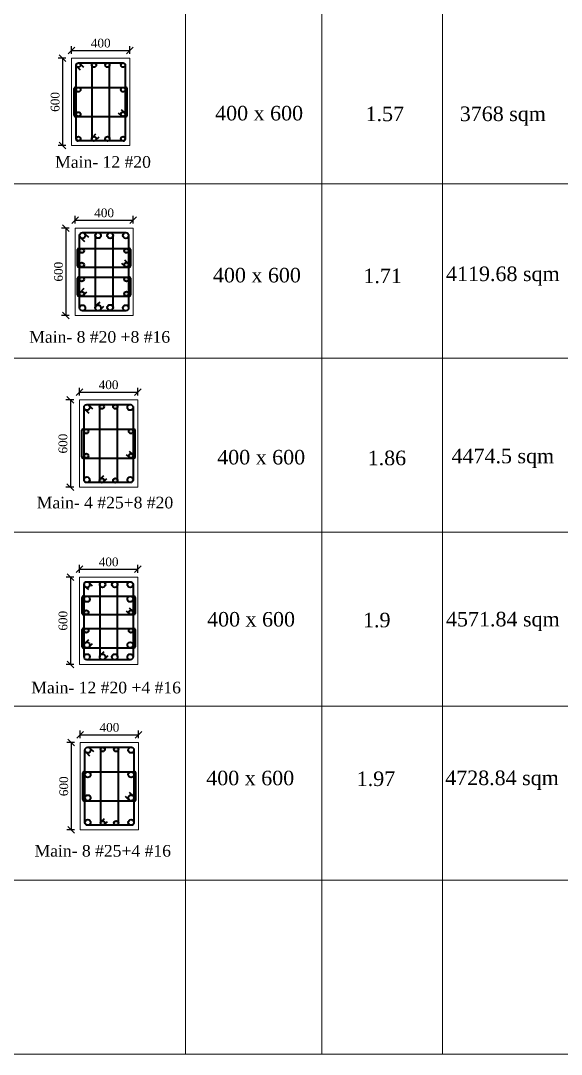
# Model space of a CAD drawing. Header units: millimetres. Extents: x -111267 to 10003021, y -40114 to 2142304.
# Drawn here: x 4357108 to 4375681, y 2074270 to 2109778 of the extents above; entities that cross this region are included whole.
import ezdxf

# ---------------------------------------------------------------- set-up
doc = ezdxf.new("R2010")
doc.units = ezdxf.units.MM
doc.header["$PDMODE"] = 2
doc.linetypes.add('DASHED2', pattern=[0.375, 0.25, -0.125])
doc.layers.add('5a.Hatch-TR-0', color=8, linetype='Continuous')
doc.layers.add('9.Title', color=7, linetype='Continuous')
for name, color, linetype, lineweight in [('6.Dim', 8, 'Continuous', 9), ('object line', 23, 'Continuous', 13), ('reinmt', 241, 'Continuous', 40), ('S-Beam', 4, 'DASHED2', 15), ('S-Dim', 8, 'Continuous', 5)]:
    doc.layers.add(name, color=color, linetype=linetype, lineweight=lineweight)
doc.styles.add('DRIQsmall', font='times.ttf', dxfattribs={"height": 0.2})
doc.styles.add('Times new roman', font='times.ttf', dxfattribs={"height": 300})
doc.dimstyles.new('Scale 20', dxfattribs={"dimscale": 0, "dimtxt": 250, "dimasz": 230, "dimexe": 150, "dimexo": 150, "dimgap": 100, "dimtad": 1, "dimtoh": 1, "dimdec": 0, "dimlfac": 0.2, "dimzin": 0, "dimdsep": 46, "dimtxsty": 'Times new roman', "dimblk": 'OBLIQUE', "dimcen": 0.09, "dimclrd": 256, "dimclrt": 3, "dimadec": 0, "dimazin": 0, "dimtfac": 1, "dimtdec": 0, "dimtofl": 0, "dimtmove": 0, "dimatfit": 3, "dimfxl": 150, "dimfxlon": 1, "dimtolj": 1, "dimtzin": 0, "dimarcsym": 0})

# ---------------------------------------------------------------- blocks, each defined once
blk = doc.blocks.new('_Oblique')
at = {"color": 0, "linetype": 'ByBlock', "lineweight": -2}
blk.add_line((-0.5, -0.5), (0.5, 0.5), dxfattribs=at)
blk = doc.blocks.new('*D715')
at = {"layer": 'Defpoints', "color": 0, "ltscale": 6, "transparency": 16777216}
for p in [(4359082, 2090664), (4358816, 2087664), (4359082, 2087664)]:
    blk.add_point(p, dxfattribs=at)
at = {"layer": 'S-Dim', "color": 0, "lineweight": -2, "ltscale": 6, "transparency": 16777216}
for p, q in [((4358932, 2090664), (4358666, 2090664)), ((4358932, 2087664), (4358666, 2087664))]:
    blk.add_line(p, q, dxfattribs=at)
at = {"layer": 'S-Dim', "lineweight": -2, "ltscale": 6, "transparency": 16777216}
blk.add_line((4358816, 2090664), (4358816, 2087664), dxfattribs=at)
at = {"layer": 'S-Dim', "lineweight": -2, "ltscale": 6, "transparency": 16777216, "xscale": 230, "yscale": 230, "zscale": 230}
for p, rotation in [((4358816, 2090664), 90), ((4358816, 2087664), 270)]:
    blk.add_blockref('_Oblique', p, dxfattribs=dict(at, rotation=rotation))
at = {"layer": 'S-Dim', "color": 3, "ltscale": 6, "transparency": 16777216, "insert": (4358563, 2089164), "char_height": 300, "attachment_point": 5, "rotation": 90, "style": 'Times new roman'}
blk.add_mtext('\\A1;600', dxfattribs=at)
blk = doc.blocks.new('*D716')
at = {"layer": 'Defpoints', "color": 0, "ltscale": 6, "transparency": 16777216}
for p in [(4361130, 2090931), (4359130, 2090664), (4361130, 2090664)]:
    blk.add_point(p, dxfattribs=at)
at = {"layer": 'S-Dim', "color": 0, "lineweight": -2, "ltscale": 6, "transparency": 16777216}
for p, q in [((4359130, 2090814), (4359130, 2091081)), ((4361130, 2090814), (4361130, 2091081))]:
    blk.add_line(p, q, dxfattribs=at)
at = {"layer": 'S-Dim', "lineweight": -2, "ltscale": 6, "transparency": 16777216}
blk.add_line((4359130, 2090931), (4361130, 2090931), dxfattribs=at)
at = {"layer": 'S-Dim', "lineweight": -2, "ltscale": 6, "transparency": 16777216, "xscale": 230, "yscale": 230, "zscale": 230, "rotation": 180}
blk.add_blockref('_Oblique', (4359130, 2090931), dxfattribs=at)
at = {"layer": 'S-Dim', "lineweight": -2, "ltscale": 6, "transparency": 16777216, "xscale": 230, "yscale": 230, "zscale": 230}
blk.add_blockref('_Oblique', (4361130, 2090931), dxfattribs=at)
at = {"layer": 'S-Dim', "color": 3, "ltscale": 6, "transparency": 16777216, "insert": (4360130, 2091184), "char_height": 300, "attachment_point": 5, "style": 'Times new roman'}
blk.add_mtext('\\A1;400', dxfattribs=at)
blk = doc.blocks.new('*D717')
at = {"layer": 'Defpoints', "color": 0, "ltscale": 6, "transparency": 16777216}
for p in [(4358927, 2102655), (4358661, 2099655), (4358927, 2099655)]:
    blk.add_point(p, dxfattribs=at)
at = {"layer": 'S-Dim', "color": 0, "lineweight": -2, "ltscale": 6, "transparency": 16777216}
for p, q in [((4358777, 2102655), (4358511, 2102655)), ((4358777, 2099655), (4358511, 2099655))]:
    blk.add_line(p, q, dxfattribs=at)
at = {"layer": 'S-Dim', "lineweight": -2, "ltscale": 6, "transparency": 16777216}
blk.add_line((4358661, 2102655), (4358661, 2099655), dxfattribs=at)
at = {"layer": 'S-Dim', "lineweight": -2, "ltscale": 6, "transparency": 16777216, "xscale": 230, "yscale": 230, "zscale": 230}
for p, rotation in [((4358661, 2102655), 90), ((4358661, 2099655), 270)]:
    blk.add_blockref('_Oblique', p, dxfattribs=dict(at, rotation=rotation))
at = {"layer": 'S-Dim', "color": 3, "ltscale": 6, "transparency": 16777216, "insert": (4358408, 2101155), "char_height": 300, "attachment_point": 5, "rotation": 90, "style": 'Times new roman'}
blk.add_mtext('\\A1;600', dxfattribs=at)
blk = doc.blocks.new('*D718')
at = {"layer": 'Defpoints', "color": 0, "ltscale": 6, "transparency": 16777216}
for p in [(4360975, 2102922), (4358975, 2102655), (4360975, 2102655)]:
    blk.add_point(p, dxfattribs=at)
at = {"layer": 'S-Dim', "color": 0, "lineweight": -2, "ltscale": 6, "transparency": 16777216}
for p, q in [((4358975, 2102805), (4358975, 2103072)), ((4360975, 2102805), (4360975, 2103072))]:
    blk.add_line(p, q, dxfattribs=at)
at = {"layer": 'S-Dim', "lineweight": -2, "ltscale": 6, "transparency": 16777216}
blk.add_line((4358975, 2102922), (4360975, 2102922), dxfattribs=at)
at = {"layer": 'S-Dim', "lineweight": -2, "ltscale": 6, "transparency": 16777216, "xscale": 230, "yscale": 230, "zscale": 230, "rotation": 180}
blk.add_blockref('_Oblique', (4358975, 2102922), dxfattribs=at)
at = {"layer": 'S-Dim', "lineweight": -2, "ltscale": 6, "transparency": 16777216, "xscale": 230, "yscale": 230, "zscale": 230}
blk.add_blockref('_Oblique', (4360975, 2102922), dxfattribs=at)
at = {"layer": 'S-Dim', "color": 3, "ltscale": 6, "transparency": 16777216, "insert": (4359975, 2103174), "char_height": 300, "attachment_point": 5, "style": 'Times new roman'}
blk.add_mtext('\\A1;400', dxfattribs=at)
blk = doc.blocks.new('*D819')
at = {"layer": 'Defpoints', "color": 0, "ltscale": 6, "transparency": 16777216}
for p in [(4358811, 2108487), (4358544, 2105487), (4358811, 2105487)]:
    blk.add_point(p, dxfattribs=at)
at = {"layer": 'S-Dim', "color": 0, "lineweight": -2, "ltscale": 6, "transparency": 16777216}
for p, q in [((4358661, 2108487), (4358394, 2108487)), ((4358661, 2105487), (4358394, 2105487))]:
    blk.add_line(p, q, dxfattribs=at)
at = {"layer": 'S-Dim', "lineweight": -2, "ltscale": 6, "transparency": 16777216}
blk.add_line((4358544, 2108487), (4358544, 2105487), dxfattribs=at)
at = {"layer": 'S-Dim', "lineweight": -2, "ltscale": 6, "transparency": 16777216, "xscale": 230, "yscale": 230, "zscale": 230}
for p, rotation in [((4358544, 2108487), 90), ((4358544, 2105487), 270)]:
    blk.add_blockref('_Oblique', p, dxfattribs=dict(at, rotation=rotation))
at = {"layer": 'S-Dim', "color": 3, "ltscale": 6, "transparency": 16777216, "insert": (4358292, 2106987), "char_height": 300, "attachment_point": 5, "rotation": 90, "style": 'Times new roman'}
blk.add_mtext('\\A1;600', dxfattribs=at)
blk = doc.blocks.new('*D820')
at = {"layer": 'Defpoints', "color": 0, "ltscale": 6, "transparency": 16777216}
for p in [(4360858, 2108753), (4358858, 2108487), (4360858, 2108487)]:
    blk.add_point(p, dxfattribs=at)
at = {"layer": 'S-Dim', "color": 0, "lineweight": -2, "ltscale": 6, "transparency": 16777216}
for p, q in [((4358858, 2108637), (4358858, 2108903)), ((4360858, 2108637), (4360858, 2108903))]:
    blk.add_line(p, q, dxfattribs=at)
at = {"layer": 'S-Dim', "lineweight": -2, "ltscale": 6, "transparency": 16777216}
blk.add_line((4358858, 2108753), (4360858, 2108753), dxfattribs=at)
at = {"layer": 'S-Dim', "lineweight": -2, "ltscale": 6, "transparency": 16777216, "xscale": 230, "yscale": 230, "zscale": 230, "rotation": 180}
blk.add_blockref('_Oblique', (4358858, 2108753), dxfattribs=at)
at = {"layer": 'S-Dim', "lineweight": -2, "ltscale": 6, "transparency": 16777216, "xscale": 230, "yscale": 230, "zscale": 230}
blk.add_blockref('_Oblique', (4360858, 2108753), dxfattribs=at)
at = {"layer": 'S-Dim', "color": 3, "ltscale": 6, "transparency": 16777216, "insert": (4359858, 2109006), "char_height": 300, "attachment_point": 5, "style": 'Times new roman'}
blk.add_mtext('\\A1;400', dxfattribs=at)
blk = doc.blocks.new('*D821')
at = {"layer": 'Defpoints', "color": 0, "ltscale": 6, "transparency": 16777216}
for p in [(4359081, 2096750), (4358814, 2093750), (4359081, 2093750)]:
    blk.add_point(p, dxfattribs=at)
at = {"layer": 'S-Dim', "color": 0, "lineweight": -2, "ltscale": 6, "transparency": 16777216}
for p, q in [((4358931, 2096750), (4358664, 2096750)), ((4358931, 2093750), (4358664, 2093750))]:
    blk.add_line(p, q, dxfattribs=at)
at = {"layer": 'S-Dim', "lineweight": -2, "ltscale": 6, "transparency": 16777216}
blk.add_line((4358814, 2096750), (4358814, 2093750), dxfattribs=at)
at = {"layer": 'S-Dim', "lineweight": -2, "ltscale": 6, "transparency": 16777216, "xscale": 230, "yscale": 230, "zscale": 230}
for p, rotation in [((4358814, 2096750), 90), ((4358814, 2093750), 270)]:
    blk.add_blockref('_Oblique', p, dxfattribs=dict(at, rotation=rotation))
at = {"layer": 'S-Dim', "color": 3, "ltscale": 6, "transparency": 16777216, "insert": (4358562, 2095250), "char_height": 300, "attachment_point": 5, "rotation": 90, "style": 'Times new roman'}
blk.add_mtext('\\A1;600', dxfattribs=at)
blk = doc.blocks.new('*D822')
at = {"layer": 'Defpoints', "color": 0, "ltscale": 6, "transparency": 16777216}
for p in [(4361128, 2097017), (4359128, 2096750), (4361128, 2096750)]:
    blk.add_point(p, dxfattribs=at)
at = {"layer": 'S-Dim', "color": 0, "lineweight": -2, "ltscale": 6, "transparency": 16777216}
for p, q in [((4359128, 2096900), (4359128, 2097167)), ((4361128, 2096900), (4361128, 2097167))]:
    blk.add_line(p, q, dxfattribs=at)
at = {"layer": 'S-Dim', "lineweight": -2, "ltscale": 6, "transparency": 16777216}
blk.add_line((4359128, 2097017), (4361128, 2097017), dxfattribs=at)
at = {"layer": 'S-Dim', "lineweight": -2, "ltscale": 6, "transparency": 16777216, "xscale": 230, "yscale": 230, "zscale": 230, "rotation": 180}
blk.add_blockref('_Oblique', (4359128, 2097017), dxfattribs=at)
at = {"layer": 'S-Dim', "lineweight": -2, "ltscale": 6, "transparency": 16777216, "xscale": 230, "yscale": 230, "zscale": 230}
blk.add_blockref('_Oblique', (4361128, 2097017), dxfattribs=at)
at = {"layer": 'S-Dim', "color": 3, "ltscale": 6, "transparency": 16777216, "insert": (4360128, 2097269), "char_height": 300, "attachment_point": 5, "style": 'Times new roman'}
blk.add_mtext('\\A1;400', dxfattribs=at)
blk = doc.blocks.new('*D833')
at = {"layer": 'Defpoints', "color": 0, "ltscale": 6, "transparency": 16777216}
for p in [(4359110, 2084978), (4358843, 2081978), (4359110, 2081978)]:
    blk.add_point(p, dxfattribs=at)
at = {"layer": 'S-Dim', "color": 0, "lineweight": -2, "ltscale": 6, "transparency": 16777216}
for p, q in [((4358960, 2084978), (4358693, 2084978)), ((4358960, 2081978), (4358693, 2081978))]:
    blk.add_line(p, q, dxfattribs=at)
at = {"layer": 'S-Dim', "lineweight": -2, "ltscale": 6, "transparency": 16777216}
blk.add_line((4358843, 2084978), (4358843, 2081978), dxfattribs=at)
at = {"layer": 'S-Dim', "lineweight": -2, "ltscale": 6, "transparency": 16777216, "xscale": 230, "yscale": 230, "zscale": 230}
for p, rotation in [((4358843, 2084978), 90), ((4358843, 2081978), 270)]:
    blk.add_blockref('_Oblique', p, dxfattribs=dict(at, rotation=rotation))
at = {"layer": 'S-Dim', "color": 3, "ltscale": 6, "transparency": 16777216, "insert": (4358590, 2083478), "char_height": 300, "attachment_point": 5, "rotation": 90, "style": 'Times new roman'}
blk.add_mtext('\\A1;600', dxfattribs=at)
blk = doc.blocks.new('*D834')
at = {"layer": 'Defpoints', "color": 0, "ltscale": 6, "transparency": 16777216}
for p in [(4361157, 2085245), (4359157, 2084978), (4361157, 2084978)]:
    blk.add_point(p, dxfattribs=at)
at = {"layer": 'S-Dim', "color": 0, "lineweight": -2, "ltscale": 6, "transparency": 16777216}
for p, q in [((4359157, 2085128), (4359157, 2085395)), ((4361157, 2085128), (4361157, 2085395))]:
    blk.add_line(p, q, dxfattribs=at)
at = {"layer": 'S-Dim', "lineweight": -2, "ltscale": 6, "transparency": 16777216}
blk.add_line((4359157, 2085245), (4361157, 2085245), dxfattribs=at)
at = {"layer": 'S-Dim', "lineweight": -2, "ltscale": 6, "transparency": 16777216, "xscale": 230, "yscale": 230, "zscale": 230, "rotation": 180}
blk.add_blockref('_Oblique', (4359157, 2085245), dxfattribs=at)
at = {"layer": 'S-Dim', "lineweight": -2, "ltscale": 6, "transparency": 16777216, "xscale": 230, "yscale": 230, "zscale": 230}
blk.add_blockref('_Oblique', (4361157, 2085245), dxfattribs=at)
at = {"layer": 'S-Dim', "color": 3, "ltscale": 6, "transparency": 16777216, "insert": (4360157, 2085498), "char_height": 300, "attachment_point": 5, "style": 'Times new roman'}
blk.add_mtext('\\A1;400', dxfattribs=at)

msp = doc.modelspace()

# ---------------------------------------------------------------- hatches: boundary and pattern name
at = {"layer": '5a.Hatch-TR-0', "linetype": 'Continuous', "transparency": 33554597}
h = msp.add_hatch(color=8, dxfattribs=at)
h.dxf.hatch_style = 1
h.paths.add_polyline_path([(4359283.7, 2101876.1, 1), (4359132.6, 2101876.1, 1)])
h.paths.add_polyline_path([(4359283.7, 2101391.2, 1), (4359132.6, 2101391.2, 0.395999), (4359203.5, 2101315.8), (4359212.9, 2101315.8, 0.395999)])
h.paths.add_polyline_path([(4360665.4, 2101876.1, 1), (4360816.5, 2101876.1, 1)])
h.paths.add_polyline_path([(4360665.4, 2101391.2, 0.395999), (4360736.3, 2101315.8), (4360745.7, 2101315.8, 0.395999), (4360816.5, 2101391.2, 1)])
h.paths.add_polyline_path([(4360745.4, 2100972.5), (4360736.6, 2100972.5, 0.3971585), (4360665.4, 2100897.1, 1), (4360816.5, 2100897.1, 0.3971585)])
h = msp.add_hatch(color=8, dxfattribs=at)
h.dxf.hatch_style = 1
h.paths.add_polyline_path([(4360665.4, 2100395.3, 1), (4360816.5, 2100395.3, 1)])
h.paths.add_polyline_path([(4359160.5, 2100453.8), (4359150.9, 2100444.5, 0.179493), (4359132.6, 2100395.3, 1), (4359283.7, 2100395.3, 0.6319906)])
h.paths.add_polyline_path([(4359212.6, 2100972.5), (4359203.8, 2100972.5, 0.3971585), (4359132.6, 2100897.1, 1), (4359283.7, 2100897.1, 0.3971585)])
h = msp.add_hatch(color=8, dxfattribs=at)
h.dxf.hatch_style = 1
h.paths.add_polyline_path([(4360434.9, 2093982.6, 1), (4360283.8, 2093982.6, 0.3703206), (4360347.9, 2093907.9), (4360370.8, 2093907.9, 0.3702985)])
h.paths.add_polyline_path([(4359821.6, 2093982.6, 0.3707689), (4359885.8, 2093907.9), (4359908.5, 2093907.9, 0.3707468), (4359972.7, 2093982.6, 1)])
h.paths.add_polyline_path([(4359286.3, 2094828.4, 1), (4359437.4, 2094828.4, 1)])
h.paths.add_polyline_path([(4359437.4, 2095671.3, 1), (4359286.3, 2095671.3, 1)])
h.paths.add_polyline_path([(4360819.1, 2095671.3, 1), (4360970.2, 2095671.3, 1)])
h.paths.add_polyline_path([(4360819.1, 2094828.4, 1), (4360970.2, 2094828.4, 1)])
h.paths.add_polyline_path([(4360371.1, 2096591.8), (4360347.6, 2096591.8, 0.3693429), (4360283.8, 2096517.2, 1), (4360434.9, 2096517.2, 0.369363)])
h.paths.add_polyline_path([(4359908.9, 2096591.8), (4359885.3, 2096591.8, 0.3689485), (4359821.6, 2096517.2, 1), (4359972.7, 2096517.2, 0.3689685)])
at = {"layer": '5a.Hatch-TR-0', "linetype": 'Continuous'}
h = msp.add_hatch(color=8, dxfattribs=at)
h.dxf.hatch_style = 1
h.paths.add_polyline_path([(4359287.7, 2088824.6, 1), (4359438.8, 2088824.6, 1)])
h.paths.add_polyline_path([(4359438.8, 2089448.9, 1), (4359287.7, 2089448.9, 1)])
h.paths.add_polyline_path([(4360971.6, 2089448.9, 1), (4360820.5, 2089448.9, 1)])
h.paths.add_polyline_path([(4360971.6, 2088824.6, 1), (4360820.5, 2088824.6, 1)])
at = {"layer": '6.Dim', "linetype": 'Continuous'}
h = msp.add_hatch(color=8, dxfattribs=at)
h.dxf.hatch_style = 1
h.paths.add_polyline_path([(4360312.5, 2082211.9, 1), (4360463.6, 2082211.9, 1)])
h.paths.add_polyline_path([(4359850.3, 2082211.9, 1), (4360001.3, 2082211.9, 1)])
h.paths.add_polyline_path([(4360001.2, 2084745.6, 0.3689685), (4359937.5, 2084820.2), (4359913.9, 2084820.2, 0.3689485), (4359850.2, 2084745.6, 1)])
h.paths.add_polyline_path([(4360399.6, 2084820.3), (4360376.2, 2084820.3, 0.3693429), (4360312.4, 2084745.6, 1), (4360463.5, 2084745.6, 0.369363)])

# ---------------------------------------------------------------- linework, layer by layer
at = {"layer": 'object line', "elevation": 99385}
for points in [[(4358858, 2108486.8), (4360858, 2108486.8), (4360858, 2105486.8), (4358858, 2105486.8)], [(4359128.2, 2096749.9), (4361128.2, 2096749.9), (4361128.2, 2093749.9), (4359128.2, 2093749.9)], [(4359156.8, 2084978.3), (4361156.8, 2084978.3), (4361156.8, 2081978.3), (4359156.8, 2081978.3)]]:
    msp.add_lwpolyline(points, close=True, dxfattribs=at)
at = {"layer": 'object line'}
for points in [[(4358974.6, 2102654.9), (4360974.6, 2102654.9), (4360974.6, 2099654.9), (4358974.6, 2099654.9)], [(4359129.6, 2090664.3), (4361129.6, 2090664.3), (4361129.6, 2087664.3), (4359129.6, 2087664.3)]]:
    msp.add_lwpolyline(points, close=True, dxfattribs=at)
at = {"layer": 'reinmt', "linetype": 'Continuous', "lineweight": 35}
for p, q in [((4359016, 2105716.2, 99385), (4359016, 2108253.2, 99385)), ((4359038.3, 2108199.6, 99385), (4359152.4, 2108087, 99385)), ((4359091.6, 2108328.8, 99385), (4360628.5, 2108328.8, 99385)), ((4359143.2, 2108308.4, 99385), (4359271.9, 2108184.1, 99385)), ((4359551.3, 2108254.1, 99385), (4359551.3, 2105719.5, 99385)), ((4360164.6, 2105719.5, 99385), (4360164.6, 2108254.1, 99385)), ((4360699.9, 2108257.4, 99385), (4360699.9, 2105716.2, 99385)), ((4358983.7, 2107483.8, 99385), (4360729.1, 2107483.8, 99385)), ((4358943.7, 2106529.8, 99385), (4358943.7, 2107443.8, 99385)), ((4360769.1, 2106529.8, 99385), (4360769.1, 2107443.8, 99385)), ((4358983.7, 2106489.8, 99385), (4360729.1, 2106489.8, 99385)), ((4360461, 2106617.6, 99385), (4360570.8, 2106512.1, 99385)), ((4360560.9, 2106727.8, 99385), (4360674.7, 2106621.7, 99385)), ((4359581.6, 2105780, 99385), (4359695.6, 2105889.3, 99385)), ((4359691.1, 2105679.7, 99385), (4359803, 2105787.8, 99385)), ((4360628.5, 2105644.8, 99385), (4359087.4, 2105644.8, 99385)), ((4360628.5, 2105644.8, 99385), (4359087.4, 2105644.8, 99385)), ((4359230.8, 2102496.8), (4360718.3, 2102496.8)), ((4359132.6, 2099911.1), (4359132.6, 2102398.6)), ((4359158.5, 2102332.1), (4359301.6, 2102195)), ((4359307.4, 2102460.1), (4359436.2, 2102335.8)), ((4359667.9, 2102399.5), (4359667.9, 2099887.6)), ((4360281.2, 2099923.6), (4360281.2, 2102398.6)), ((4360816.5, 2102398.6), (4360816.5, 2099911.1)), ((4359060.3, 2101355.8), (4359060.3, 2101915.1)), ((4359100.3, 2101955.1), (4360845.8, 2101955.1)), ((4360885.8, 2101915.1), (4360885.7, 2101355.8)), ((4360573.1, 2101448.3), (4360683, 2101342.8)), ((4360673.1, 2101558.5), (4360786.8, 2101452.4)), ((4359100.2, 2101315.8), (4360845.7, 2101315.8)), ((4359060.3, 2100358.9), (4359059.9, 2100932.5)), ((4359099.9, 2100972.5), (4360845.4, 2100972.5)), ((4360885.4, 2100932.5), (4360885.8, 2100358.9)), ((4359282.2, 2100572.3), (4359150.9, 2100444.5)), ((4359373.2, 2100451.3), (4359265.4, 2100346)), ((4359100.3, 2100318.9), (4360845.8, 2100318.9)), ((4359694.7, 2099977.6), (4359833.4, 2100110.6)), ((4360718.3, 2099812.9), (4359230.8, 2099812.9)), ((4359843.1, 2099849.2), (4359968, 2099969.8)), ((4359286.3, 2094006.1, 99385), (4359286.3, 2096493.6, 99385)), ((4359384.5, 2096591.8, 99385), (4360898.8, 2096591.8, 99385)), ((4359456.9, 2096559.9), (4359580.3, 2096440.8)), ((4359821.6, 2096517.2, 99385), (4359821.6, 2093982.6, 99385)), ((4360434.9, 2093982.6, 99385), (4360434.9, 2096517.2, 99385)), ((4360970.2, 2096520.5, 99385), (4360970.2, 2094006.1, 99385)), ((4359324.7, 2096415.7), (4359448.4, 2096296.3)), ((4359253.9, 2095746.8, 99385), (4360999.4, 2095746.8, 99385)), ((4359213.9, 2094792.9, 99385), (4359213.9, 2095706.8, 99385)), ((4361039.4, 2094792.9, 99385), (4361039.4, 2095706.8, 99385)), ((4359253.9, 2094752.9, 99385), (4360999.4, 2094752.9, 99385)), ((4360731.3, 2094880.7, 99385), (4360841.1, 2094775.1, 99385)), ((4360831.2, 2094990.8, 99385), (4360945, 2094884.7, 99385)), ((4359851.9, 2094043.1, 99385), (4359965.9, 2094152.4, 99385)), ((4359961.3, 2093942.8, 99385), (4360073.3, 2094050.8, 99385)), ((4360872, 2093907.9, 99385), (4359384.1, 2093907.9, 99385)), ((4359288.1, 2087921.1, 99385), (4359287.7, 2090407.6)), ((4359385.9, 2090505.8), (4360873.3, 2090506.3)), ((4359461.6, 2090470, -99385), (4359566.2, 2090368.1, -99385)), ((4359823, 2090407.6), (4359823, 2087921.1, 99385)), ((4360436.3, 2087921, 99385), (4360436.3, 2090407.6)), ((4360971.6, 2090408.1), (4360971.2, 2087922.4, 99385)), ((4359325.8, 2090331.2, -99385), (4359434, 2090232.9, -99385)), ((4359215.3, 2089413.3), (4359215.3, 2089967.4)), ((4359255.3, 2090007.4), (4361000.8, 2090007.4)), ((4361040.8, 2089967.4), (4361040.8, 2089413.3)), ((4359255.3, 2089373.3), (4361000.8, 2089373.3)), ((4360732.6, 2089501.1), (4360842.5, 2089395.6)), ((4360832.6, 2089611.3), (4360946.3, 2089505.2)), ((4359215.3, 2088269), (4359215.3, 2088860.1)), ((4359255.3, 2088900.1), (4361000.8, 2088900.1)), ((4361040.8, 2088860.1), (4361040.8, 2088269)), ((4359319.5, 2088399.2), (4359445.2, 2088515.1)), ((4359452.2, 2088254.4), (4359580.9, 2088378.7)), ((4359255.3, 2088229), (4361000.8, 2088229)), ((4359854.4, 2087993.1, 99385), (4359980.1, 2088109, 99385)), ((4359987.1, 2087848.3, 99385), (4360115.9, 2087972.6, 99385)), ((4360873, 2087822.9, 99385), (4359386.3, 2087822.9, 99385)), ((4359314.9, 2082234.5, 99385), (4359314.9, 2084722, 99385)), ((4359413.1, 2084820.2, 99385), (4360927.4, 2084820.3, 99385)), ((4359485.5, 2084788.4), (4359608.9, 2084669.2)), ((4359850.2, 2084745.6, 99385), (4359850.3, 2082211.9, 99385)), ((4360463.5, 2082211, 99385), (4360463.5, 2084745.6, 99385)), ((4360998.7, 2084748.9, 99385), (4360998.7, 2082234.6, 99385)), ((4359353.3, 2084644.1), (4359476.9, 2084524.8)), ((4359242.5, 2083021.3, 99385), (4359242.5, 2083935.3, 99385)), ((4359282.5, 2083975.3, 99385), (4361028, 2083975.3, 99385)), ((4361068, 2083021.3, 99385), (4361068, 2083935.3, 99385)), ((4359282.5, 2082981.3, 99385), (4361028, 2082981.3, 99385)), ((4360702.1, 2083135.2), (4360825.8, 2083015.8)), ((4360834, 2083278.5), (4360957.4, 2083159.4)), ((4359875.7, 2082268.4), (4359983.6, 2082372.6)), ((4359982.2, 2082161.7), (4360086.6, 2082262.4)), ((4360900.6, 2082136.4, 99385), (4359412.6, 2082136.3, 99385))]:
    msp.add_line(p, q, dxfattribs=at)
for centre, radius in [((4359091.6, 2108253.2, 99385), 75.5), ((4359626.8, 2108254.1, 99385), 75.5), ((4360089.1, 2108254.1, 99385), 75.5), ((4360624.4, 2108253.2, 99385), 75.5), ((4359091.6, 2107408.2, 99385), 75.5), ((4360624.4, 2107408.2, 99385), 75.5), ((4359091.6, 2106565.3, 99385), 75.5), ((4360624.4, 2106565.3, 99385), 75.5), ((4359091.6, 2105720.4, 99385), 75.5), ((4359626.8, 2105719.5, 99385), 75.5), ((4360089.1, 2105719.5, 99385), 75.5), ((4360624.4, 2105720.4, 99385), 75.5), ((4359230.8, 2102398.6), 98.2), ((4359766.1, 2102399.5), 98.2), ((4360183, 2102398.6), 98.2), ((4360718.3, 2102398.6), 98.2), ((4359208.2, 2101876.1), 75.5), ((4360741, 2101876.1), 75.5), ((4359208.2, 2101391.2), 75.5), ((4360741, 2101391.2), 75.5), ((4359208.2, 2100897.1), 75.5), ((4360741, 2100897.1), 75.5), ((4359208.2, 2100395.3), 75.5), ((4360741, 2100395.3), 75.5), ((4359230.8, 2099911.1), 98.2), ((4359766.1, 2099910.2), 98.2), ((4360183, 2099923.6), 98.2), ((4360718.3, 2099911.1), 98.2), ((4359384.5, 2096493.6, 99385), 98.2), ((4359897.1, 2096517.2, 99385), 75.5), ((4360359.4, 2096517.2, 99385), 75.5), ((4360872, 2096493.6, 99385), 98.2), ((4359361.8, 2095671.3, 99385), 75.5), ((4360894.6, 2095671.3, 99385), 75.5), ((4359361.8, 2094828.4, 99385), 75.5), ((4360894.6, 2094828.4, 99385), 75.5), ((4359384.5, 2094006.1, 99385), 98.2), ((4359897.1, 2093982.6, 99385), 75.5), ((4360359.4, 2093982.6, 99385), 75.5), ((4360872, 2094006.1, 99385), 98.2), ((4359385.9, 2090407.6), 98.2), ((4359921.2, 2090407.6), 98.2), ((4360338.1, 2090407.6), 98.2), ((4360873.4, 2090408.1), 98.2), ((4359385.9, 2089909.2), 98.2), ((4360873.4, 2089909.7), 98.2), ((4359363.2, 2089448.9), 75.5), ((4360896, 2089448.9), 75.5), ((4359363.2, 2088824.6), 75.5), ((4360896, 2088824.6), 75.5), ((4359386.3, 2088327.2), 98.2), ((4360873, 2088327.2), 98.2), ((4359386.3, 2087921.1, 99385), 98.2), ((4359921.2, 2087921.1, 99385), 98.2), ((4360338.1, 2087921.1, 99385), 98.2), ((4360873, 2087921.1, 99385), 98.2), ((4359413.1, 2084722, 99385), 98.2), ((4359925.7, 2084745.6, 99385), 75.5), ((4360387.9, 2084745.6, 99385), 75.5), ((4360900.5, 2084722, 99385), 98.2), ((4359413.1, 2083877.1, 99385), 98.2), ((4360900.5, 2083877.1, 99385), 98.2), ((4359413.1, 2083079.5, 99385), 98.2), ((4360900.5, 2083079.5, 99385), 98.2), ((4359413.1, 2082234.5, 99385), 98.2), ((4359925.8, 2082211.9, 99385), 75.5), ((4360388, 2082211.9, 99385), 75.5), ((4360900.5, 2082234.6, 99385), 98.2)]:
    msp.add_circle(centre, radius, dxfattribs=at)
for centre, radius, start, end in [((4358983.7, 2107443.8, 99385), 40, 90, 180), ((4360729.1, 2107443.8, 99385), 40, 0, 90), ((4358983.7, 2106529.8, 99385), 40, 180, 270), ((4360729.1, 2106529.8, 99385), 40, 270, 0), ((4359087.4, 2105716.2, 99385), 71.4, 180, 270), ((4360628.5, 2105716.2, 99385), 71.4, 270, 0), ((4359100.3, 2101915.1), 40, 90, 180), ((4360845.8, 2101915.1), 40, 0, 90), ((4359100.3, 2101355.8), 40, 180, 270), ((4360845.7, 2101355.8), 40, 270, 0), ((4359099.9, 2100932.5), 40, 90, 180), ((4360845.4, 2100932.5), 40, 0, 90), ((4359100.3, 2100358.9), 40, 180, 270), ((4360845.8, 2100358.9), 40, 270, 0), ((4359253.9, 2095706.8, 99385), 40, 90, 180), ((4360999.4, 2095706.8, 99385), 40, 0, 90), ((4359253.9, 2094792.9, 99385), 40, 180, 270), ((4360999.4, 2094792.9, 99385), 40, 270, 0), ((4359255.3, 2089967.4), 40, 90, 180), ((4361000.8, 2089967.4), 40, 0, 90), ((4359255.3, 2089413.3), 40, 180, 270), ((4361000.8, 2089413.3), 40, 270, 0), ((4359255.3, 2088860.1), 40, 90, 180), ((4361000.8, 2088860.1), 40, 0, 90), ((4359255.3, 2088269), 40, 180, 270), ((4361000.8, 2088269), 40, 270, 0), ((4359282.5, 2083935.3, 99385), 40, 90, 180), ((4361028, 2083935.3, 99385), 40, 0, 90), ((4359282.5, 2083021.3, 99385), 40, 180, 270), ((4361028, 2083021.3, 99385), 40, 270, 0)]:
    msp.add_arc(centre, radius, start, end, dxfattribs=at)
at = {"layer": 'S-Beam', "linetype": 'Continuous', "ltscale": 5}
for p, q in [((4362766, 2141303.8, -198769.9), (4362766, 2074269.5, -198769.9)), ((4367454, 2141303.8, -198769.9), (4367454, 2074269.5, -198769.9)), ((4371602.5, 2141303.8, -198769.9), (4371602.5, 2074269.5, -198769.9)), ((4297106.2, 2104169.5, 1750.1), (4394662.2, 2104169.5, -228993)), ((4297106.2, 2098189.5, 1750.1), (4394662.2, 2098189.5, -228993)), ((4297106.2, 2092209.5, 1750.1), (4394662.2, 2092209.5, -228993)), ((4297106.2, 2086229.5, 1750.1), (4394662.2, 2086229.5, -228993)), ((4297106.2, 2080249.5, 1750.1), (4394662.2, 2080249.5, -228993)), ((4297106.2, 2074269.5, 1750.1), (4394662.2, 2074269.5, -228993))]:
    msp.add_line(p, q, dxfattribs=at)

# ---------------------------------------------------------------- texts
at = {"color": 0, "linetype": 'Continuous', "char_height": 400, "attachment_point": 5, "style": 'Times new roman'}
for s, insert, width in [('Main- 12 #20', (4359937.7, 2104921), 3405.581), ('Main- 8 #20 +8 #16', (4359822.5, 2098911.2), 5124.715), ('Main- 4 #25+8 #20', (4360004.7, 2093219.7), 6719.179), ('Main- 12 #20 +4 #16', (4360043.7, 2086865.6), 5032.261), ('Main- 8 #25+4 #16', (4359928.1, 2081257.7), 5504.986)]:
    msp.add_mtext(s, dxfattribs=dict(at, insert=insert, width=width))
at = {"layer": '9.Title', "linetype": 'Continuous', "lineweight": 9, "ltscale": 0.5, "char_height": 500, "width": 8540.737, "attachment_point": 5, "style": 'DRIQsmall'}
for s, insert in [('400 x 600', (4365298.7, 2106597.2)), ('1.57', (4369617.2, 2106570.9)), ('3768 sqm', (4373671.3, 2106497.9, -198769.9)), ('400 x 600', (4365223.8, 2101032.8)), ('1.71', (4369542.2, 2101006.4)), ('4119.68 sqm', (4373671.3, 2101001.4, -198769.9)), ('400 x 600', (4365370.4, 2094779)), ('4474.5 sqm', (4373671.3, 2094743, -198769.9)), ('1.86', (4369688.9, 2094752.7)), ('400 x 600', (4365022.3, 2089210.4)), ('1.9', (4369340.7, 2089184.1)), ('4571.84 sqm', (4373671.3, 2089138.6, -198769.9)), ('400 x 600', (4364993.6, 2083758)), ('4728.84 sqm', (4373642.7, 2083686.2, -198769.9)), ('1.97', (4369312.1, 2083731.6))]:
    msp.add_mtext(s, dxfattribs=dict(at, insert=insert))

# ---------------------------------------------------------------- dimensions: what is measured, and where the dimension line sits
at = {"layer": 'S-Dim', "ltscale": 6}
for base, p1, p2, picture, middle in [((4360858, 2108753.5, 99385), (4358858, 2108486.8, 99385), (4360858, 2108486.8, 99385), '*D820', (4359858, 2109006.1, 99385)), ((4360974.6, 2102921.5), (4358974.6, 2102654.9), (4360974.6, 2102654.9), '*D718', (4359974.6, 2103174.1)), ((4361128.2, 2097016.6, 99385), (4359128.2, 2096749.9, 99385), (4361128.2, 2096749.9, 99385), '*D822', (4360128.2, 2097269.1, 99385)), ((4361129.6, 2090931), (4359129.6, 2090664.3), (4361129.6, 2090664.3), '*D716', (4360129.6, 2091183.6)), ((4361156.8, 2085245, 99385), (4359156.8, 2084978.3, 99385), (4361156.8, 2084978.3, 99385), '*D834', (4360156.8, 2085497.6, 99385))]:
    dim = msp.add_linear_dim(base=base, p1=p1, p2=p2, dimstyle='Scale 20', override={"dimscale": 1}, dxfattribs=at)
    dim.commit()
    dim.dimension.update_dxf_attribs({"geometry": picture, "text_midpoint": middle})
for base, p1, p2, picture, middle in [((4358544.1, 2105486.8, 99385), (4358810.8, 2108486.8, 99385), (4358810.8, 2105486.8, 99385), '*D819', (4358291.5, 2106986.8, 99385)), ((4358660.8, 2099654.9), (4358927.4, 2102654.9), (4358927.4, 2099654.9), '*D717', (4358408.2, 2101154.9)), ((4358814.4, 2093749.9, 99385), (4359081.1, 2096749.9, 99385), (4359081.1, 2093749.9, 99385), '*D821', (4358561.8, 2095249.9, 99385)), ((4358815.8, 2087664.3), (4359082.5, 2090664.3), (4359082.5, 2087664.3), '*D715', (4358563.2, 2089164.3)), ((4358843, 2081978.3, 99385), (4359109.6, 2084978.3, 99385), (4359109.6, 2081978.3, 99385), '*D833', (4358590.4, 2083478.3, 99385))]:
    dim = msp.add_linear_dim(base=base, p1=p1, p2=p2, angle=90, dimstyle='Scale 20', override={"dimscale": 1}, dxfattribs=at)
    dim.commit()
    dim.dimension.update_dxf_attribs({"geometry": picture, "text_midpoint": middle})

doc.saveas('drawing.dxf')
